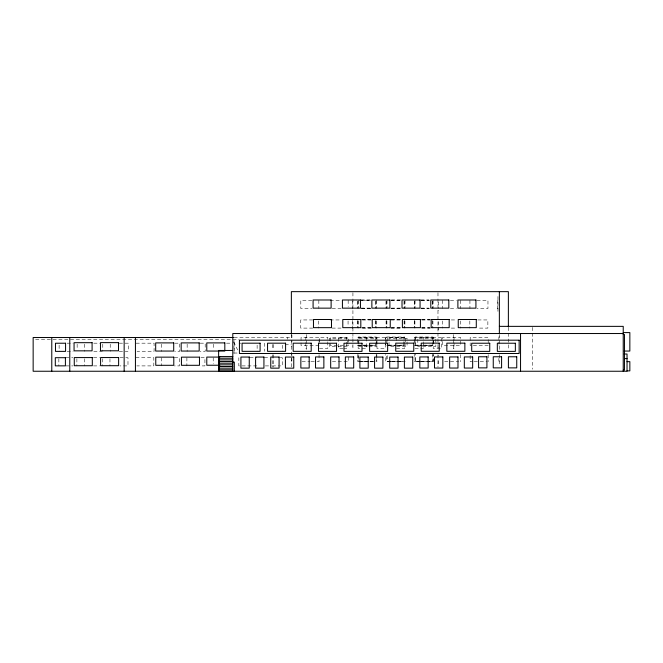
<?xml version="1.0" encoding="UTF-8"?>
<svg xmlns="http://www.w3.org/2000/svg" width="663" height="663" viewBox="0 0 663 663"><rect width="100%" height="100%" fill="white"/><g stroke="black" fill="none" stroke-linecap="round" stroke-linejoin="round"><path stroke-width="0.5" stroke-dasharray="3.31 2.49" d="M360.97 299.933L369.987 299.933M391.435 299.933L401.446 299.933M420.823 299.933L428.837 299.933M361.6 300.198L370.617 300.198M390.996 300.198L401.007 300.198M421.461 300.198L429.467 300.198M311.825 300.339L300.803 300.339L300.803 308.494L311.825 308.494M330.141 300.339L341.155 300.339M359.603 300.339L370.617 300.339M390.996 300.339L401.016 300.339M421.013 300.339L429.027 300.339M450.376 300.339L456.393 300.339M476.946 300.339L487.96 300.339L487.96 308.494L476.946 308.494M497.946 300.629L497.457 300.629L497.457 308.784L497.946 308.784M437.978 302.121L438.467 302.121L438.467 308.237M360.97 308.096L369.987 308.096M391.435 308.096L401.446 308.096M420.823 308.096L428.837 308.096M361.6 308.361L370.617 308.361M390.996 308.361L401.007 308.361M421.461 308.361L429.467 308.361M332.138 308.494L341.155 308.494M361.6 308.494L370.617 308.494M390.996 308.494L401.016 308.494M421.013 308.494L429.027 308.494M450.376 308.494L456.393 308.494M437.978 310.276L438.467 310.276M361.865 319.549L370.882 319.549M391.327 319.549L401.347 319.549M421.726 319.549L429.74 319.549M361.7 319.815L371.719 319.815M391.095 319.815L401.115 319.815M421.56 319.815L432.574 319.815M312.721 319.947L300.704 319.947L300.704 328.102L312.721 328.102M330.033 319.947L341.055 319.947M362.504 319.947L371.52 319.947M390.897 319.947L400.908 319.947M421.917 319.947L429.931 319.947M451.279 319.947L456.285 319.947M477.841 319.947L487.86 319.947L487.86 328.102L477.841 328.102M437.978 321.737L438.467 321.737L438.467 329.892L437.978 329.892M361.865 327.704L370.882 327.704M391.327 327.704L403.353 327.704M421.726 327.704L429.74 327.704M361.7 327.97L371.719 327.97M391.095 327.97L401.115 327.97M421.56 327.97L430.577 327.97M332.039 328.102L341.055 328.102M362.504 328.102L371.52 328.102M390.897 328.102L400.908 328.102M421.917 328.102L429.931 328.102M451.279 328.102L456.285 328.102M291.364 334.989L291.911 334.989L291.911 342.058M499.363 336.887L498.866 336.887L498.866 344.022M306.381 337.326L305.834 337.326L305.834 348.423L306.381 348.423M404.703 337.326L385.742 337.268L385.742 345.423M234.031 337.517L291.364 337.517M453.509 337.591L454.056 337.591L454.056 348.697L453.509 348.697M352.434 337.865L352.923 337.865M358.874 338.246L376.907 338.246M35.595 339.241L239.177 339.241M233.964 342.895L234.453 342.895L234.453 351.05L233.964 351.05M67.129 343.177L73.145 343.177M93.756 343.177L99.765 343.177M119.241 343.177L128.249 343.177L128.249 351.332L125.249 351.332M136.056 343.177L154.081 343.177L154.081 351.332L137.059 351.332M174.701 343.177L179.706 343.177L179.706 351.332L174.701 351.332M200.176 343.177L205.19 343.177L205.19 351.332L200.176 351.332M226.497 343.177L231.503 343.177M239.103 343.177L241.1 343.177M285.107 344.445L291.364 344.445M498.866 345.042L499.363 345.042M358.211 345.158L362.213 345.158M363.216 345.158L376.236 345.158M388.667 345.158L404.695 345.158M415.055 345.158L422.066 345.158M423.069 345.158L433.088 345.158M360.357 345.423L357.357 345.423L357.357 337.268L375.382 337.268L375.382 345.423L361.36 345.423M386.744 345.423L403.775 345.423L403.775 337.268M414.201 345.423L432.235 345.423L432.235 337.268L414.201 337.268L414.201 344.404M319.077 345.556L301.052 345.556L301.052 337.401L319.077 337.401L319.077 344.536M337.392 345.556L330.381 345.556L330.381 337.401L348.406 337.401L348.406 345.556L338.395 345.556M358.84 345.556L369.855 345.556M370.857 345.556L376.866 345.556L376.866 337.401L358.84 337.401L358.874 346.401L367.89 346.401M388.236 345.556L396.25 345.556M397.245 345.556L405.259 345.556L405.259 337.401L387.233 337.401L387.233 344.536M447.616 345.556L442.611 345.556L442.611 337.401L460.636 337.401L460.636 345.556L448.619 345.556M488.2 345.556L470.175 345.556L470.175 337.401L488.2 337.401L488.2 344.536M352.434 346.02L352.923 346.02M291.364 346.094L291.911 346.094M335.453 346.401L329.445 346.401L329.445 338.246L347.47 338.246L347.47 346.401L336.456 346.401M368.893 346.401L376.907 346.401M394.046 346.401L389.04 346.401L389.04 338.246L407.065 338.246L407.065 346.401L395.049 346.401M419.812 346.401L417.806 346.401L417.806 338.246L435.84 338.246L435.84 346.401L420.814 346.401M437.978 347.346L438.467 347.346M319.458 348.39L327.795 348.39L327.795 337.285L319.458 337.285L319.458 342.332M342.928 348.39L338.296 348.39L338.296 337.285L346.641 337.285L346.641 348.39L343.857 348.39M396.366 348.423L404.703 348.423L404.695 337.003L386.67 337.003L386.67 344.138M414.972 348.423L423.309 348.423L423.309 337.326M67.129 351.332L73.145 351.332M93.756 351.332L101.77 351.332M119.241 351.332L124.246 351.332M233.824 353.031L237.934 353.031M437.978 355.36L438.467 355.36M65.861 357.747L72.872 357.747M93.491 357.747L99.5 357.747M119.97 357.747L127.984 357.747L127.984 365.901L119.97 365.901M135.791 357.747L153.816 357.747L153.816 365.901L136.793 365.901M174.435 357.747L179.441 357.747L179.441 365.901L174.435 365.901M200.914 357.747L204.925 357.747L204.925 365.901L200.914 365.901M249.852 357.747L256.863 357.747M264.313 357.747L269.319 357.747M280.341 357.747L282.339 357.747L282.339 365.901L280.341 365.901M291.364 360.465L291.853 360.465M291.364 361.086L291.853 361.086L291.853 354.349M499.363 361.219L498.866 361.219L498.866 358.161M390.648 361.335L386.645 361.335L386.645 354.199M391.651 361.335L398.662 361.335M399.665 361.335L404.67 361.335M420.044 361.335L415.038 361.335L415.038 354.199M421.046 361.335L433.063 361.335L433.063 354.199M359.379 361.6L373.402 361.6M396.781 361.6L385.767 361.6L385.767 354.465M397.783 361.6L402.797 361.6M414.226 361.6L418.237 361.6M419.231 361.6L432.259 361.6L432.259 354.465M302.03 361.733L310.044 361.733M311.038 361.733L316.052 361.733M317.055 361.733L319.052 361.733L319.052 354.597M332.362 361.733L348.39 361.733L348.39 354.597M361.824 361.733L368.835 361.733M369.838 361.733L374.844 361.733M390.217 361.733L387.209 361.733L387.209 354.597M391.22 361.733L405.234 361.733M420.234 361.733L415.229 361.733L415.229 354.597M421.237 361.733L433.254 361.733L433.254 354.597M444.591 361.733L458.614 361.733M473.158 361.733L470.15 361.733L470.15 354.597M474.153 361.733L479.167 361.733M480.169 361.733L487.181 361.733M437.978 363.515L438.467 363.515L438.467 358.418M65.861 365.901L72.872 365.901M93.491 365.901L99.5 365.901M256.863 365.901L238.829 365.901L238.829 357.747M265.316 365.901L271.324 365.901M272.327 365.901L279.338 365.901M233.683 341.959L237.661 349.94M532.29 327.381L532.29 369.208M508.372 327.381L508.372 349.824M499.363 334.517L499.363 349.956M499.363 354.705L499.363 366.183M497.946 296.485L497.946 312M488.175 354.597L488.175 361.733M469.934 300.339L469.934 308.494M469.827 320.967L469.827 328.102M460.611 354.597L460.611 361.733M460.395 300.339L460.395 308.494M460.296 320.967L460.296 328.102M453.509 334.558L453.509 338.669M453.509 339.613L453.509 349.956M442.37 300.339L442.37 308.494M442.262 320.967L442.262 328.102M437.978 292.69L437.978 297.853M437.978 298.889L437.978 331.964M437.978 333L437.978 349.542M437.978 354.705L437.978 367.111M433.03 300.339L433.03 308.494M433.088 344.138L433.088 337.003L415.055 337.003L415.055 344.138M432.848 300.952L432.848 308.096M432.931 320.967L432.931 328.102M432.74 320.569L432.74 327.704M432.475 301.226L432.475 308.361M415.005 300.339L415.005 308.494M414.905 320.967L414.905 328.102M414.972 337.326L414.972 342.365M414.814 300.952L414.814 308.096M414.715 320.569L414.715 327.704M414.549 320.834L414.549 327.97M414.45 301.226L414.45 308.361M414.226 354.465L414.226 356.503M405.018 300.339L405.018 308.494M404.919 320.967L404.919 328.102M404.455 300.952L404.455 308.096M404.355 320.569L404.355 327.704M404.115 320.834L404.115 327.97M404.016 301.226L404.016 308.361M396.366 337.326L396.366 342.365M386.993 300.339L386.993 308.494M386.885 320.967L386.885 328.102M386.421 300.952L386.421 308.096M386.322 320.569L386.322 327.704M386.09 320.834L386.09 327.97M385.99 301.226L385.99 308.361M376.849 354.597L376.849 361.733M376.625 300.339L376.625 308.494M376.526 320.967L376.526 328.102M376.236 344.138L376.236 337.003L358.211 337.003L358.144 348.423L366.482 348.423L366.482 337.326M376.211 354.199L376.211 357.258M376.211 358.277L376.211 361.335L358.186 361.335L358.186 354.199M375.996 300.952L375.996 308.096M375.888 320.569L375.888 327.704M375.722 320.834L375.722 327.97M375.623 301.226L375.623 308.361M358.816 354.597L358.816 361.733M358.6 300.339L358.6 308.494M358.501 320.967L358.501 328.102M357.962 300.952L357.962 308.096M357.863 320.569L357.863 327.704M357.697 320.834L357.697 327.97M357.597 301.226L357.597 308.361M357.374 354.465L357.374 361.6M352.923 292.69L352.923 297.853M352.923 298.889L352.923 331.964M352.923 333L352.923 349.542M352.434 300.803L352.434 308.958M352.434 320.411L352.434 328.566M348.166 300.339L348.166 306.455M348.067 320.967L348.067 326.063M318.837 300.339L318.837 308.494M318.737 320.967L318.737 328.102M306.381 334.558L306.381 349.956M291.364 334.533L291.364 367.294M287.56 337.517L287.56 339.241M282.612 345.216L282.612 351.332M273.33 344.445L273.33 349.6M273.33 354.755L273.33 367.12M272.758 344.445L272.758 349.6M272.758 354.755L272.758 367.12M264.578 343.177L264.578 351.332M257.128 345.216L257.128 351.332M233.964 340.185L233.964 353.487M213.478 344.196L213.478 349.293M213.213 357.747L213.213 363.863M187.157 344.196L187.157 351.332M186.891 357.747L186.891 365.901M161.681 344.196L161.681 351.332M161.416 357.747L161.416 365.901M110.224 344.196L110.224 351.332M109.959 358.766L109.959 365.901M102.773 344.196L102.773 351.332M102.5 358.766L102.5 365.901M84.74 344.196L84.74 351.332M84.474 358.766L84.474 365.901M77.148 344.196L77.148 349.293M76.883 358.766L76.883 365.901M59.123 345.216L59.123 351.332M58.85 358.766L58.85 365.901M385.319 337.326L376.982 337.326L376.982 348.423L385.319 348.423L385.319 337.326M441.566 337.326L433.221 337.326L433.221 348.423L441.566 348.423L441.566 337.326M433.279 337.401L415.245 337.401L415.245 345.556L433.279 345.556L433.279 337.401"/><path stroke-width="0.99" d="M499.363 326.362L623.228 326.362L623.228 371.247M623.228 332.594L629.85 332.594L629.85 351.05L624.173 351.05M623.228 333.53L232.796 333.53L232.796 371.346L219.287 371.346L219.287 356.57M623.228 334.492L624.455 334.492L624.455 370.178L623.228 370.178M233.517 337.517L33.15 337.517L33.15 371.247L627.032 371.247L627.032 354.017L624.181 354.017M232.796 350.462L218.633 350.462L218.633 371.346M218.633 356.57L232.796 356.57M219.801 357.084L206.781 357.084L206.781 365.238L219.801 365.238M219.287 358.227L232.796 358.227M624.455 358.592L627.032 358.592M219.287 359.885L232.796 359.885M219.287 361.534L232.796 361.534M627.016 361.65L629.85 361.65L629.85 370.882L627.016 370.882M232.796 362.139L234.329 362.139L234.329 371.247M219.287 363.191L232.796 363.191M219.287 364.849L232.796 364.849M219.287 366.506L232.796 366.506M219.287 368.156L232.796 368.156M219.287 369.813L232.796 369.813M520.546 333.53L520.546 371.247M508.372 326.801L508.372 291.654L291.364 291.654L291.364 334.036M499.363 291.654L499.363 333.53M135.434 337.517L135.434 371.247M124.155 337.517L124.155 371.247M69.772 337.517L69.772 371.247M51.78 337.517L51.78 371.247M331.119 299.991L313.093 299.991L313.093 308.146L331.119 308.146L331.119 299.991M360.448 299.991L342.423 299.991L342.423 308.146L360.448 308.146L360.448 299.991M389.885 299.991L371.86 299.991L371.86 308.146L389.885 308.146L389.885 299.991M420.052 299.991L402.018 299.991L402.018 308.146L420.052 308.146L420.052 299.991M448.818 299.991L430.793 299.991L430.793 308.146L448.818 308.146L448.818 299.991M475.918 299.991L457.884 299.991L457.884 308.146L475.918 308.146L475.918 299.991M331.483 319.5L313.458 319.5L313.458 327.663L331.483 327.663L331.483 319.5M360.813 319.5L342.788 319.5L342.788 327.663L360.813 327.663L360.813 319.5M390.25 319.5L372.225 319.5L372.225 327.663L390.25 327.663L390.25 319.5M420.417 319.5L402.383 319.5L402.383 327.663L420.417 327.663L420.417 319.5M449.183 319.5L431.157 319.5L431.157 327.663L449.183 327.663L449.183 319.5M476.283 319.5L458.249 319.5L458.249 327.663L476.283 327.663L476.283 319.5M519.146 340.185L239.426 340.185L239.426 353.487L519.146 353.487L519.146 340.185M92.091 342.688L74.065 342.688L74.065 350.843L92.091 350.843L92.091 342.688M118.495 342.638L100.469 342.638L100.469 350.793L118.495 350.793L118.495 342.638M173.706 342.895L155.681 342.895L155.681 351.05L173.706 351.05L173.706 342.895M199.19 342.895L181.165 342.895L181.165 351.05L199.19 351.05L199.19 342.895M224.815 342.895L206.781 342.895L206.781 351.05L224.815 351.05L224.815 342.895M413.762 343.144L395.736 343.144L395.736 351.299L413.762 351.299L413.762 343.144M439.238 343.144L421.212 343.144L421.212 351.299L439.238 351.299L439.238 343.144M464.862 343.144L446.837 343.144L446.837 351.299L464.862 351.299L464.862 343.144M65.571 343.227L55.477 343.227L55.477 351.382L65.571 351.382L65.571 343.227M260.103 343.185L242.078 343.185L242.078 351.34L260.103 351.34L260.103 343.185M285.587 343.185L267.554 343.185L267.554 351.34L285.587 351.34L285.587 343.185M311.204 343.185L293.179 343.185L293.179 351.34L311.204 351.34L311.204 343.185M336.539 343.235L318.513 343.235L318.513 351.39L336.539 351.39L336.539 343.235M362.015 343.235L343.989 343.235L343.989 351.39L362.015 351.39L362.015 343.235M387.64 343.235L369.614 343.235L369.614 351.39L387.64 351.39L387.64 343.235M489.742 343.227L471.708 343.227L471.708 351.382L489.742 351.382L489.742 343.227M515.358 343.227L497.333 343.227L497.333 351.382L515.358 351.382L515.358 343.227M486.915 356.769L478.578 356.769L478.578 367.874L486.915 367.874L486.915 356.769M501.593 356.769L493.255 356.769L493.255 367.874L501.593 367.874L501.593 356.769M516.742 356.769L508.405 356.769L508.405 367.874L516.742 367.874L516.742 356.769M309.19 356.943L300.853 356.943L300.853 368.04L309.19 368.04L309.19 356.943M323.867 356.943L315.53 356.943L315.53 368.04L323.867 368.04L323.867 356.943M339.017 356.943L330.68 356.943L330.68 368.04L339.017 368.04L339.017 356.943M353.694 356.943L345.357 356.943L345.357 368.04L353.694 368.04L353.694 356.943M428.157 356.943L419.82 356.943L419.82 368.04L428.157 368.04L428.157 356.943M442.834 356.943L434.497 356.943L434.497 368.04L442.834 368.04L442.834 356.943M457.984 356.943L449.647 356.943L449.647 368.04L457.984 368.04L457.984 356.943M472.661 356.943L464.324 356.943L464.324 368.04L472.661 368.04L472.661 356.943M249.255 357.05L240.918 357.05L240.918 368.156L249.255 368.156L249.255 357.05M263.932 357.05L255.595 357.05L255.595 368.156L263.932 368.156L263.932 357.05M279.082 357.05L270.744 357.05L270.744 368.156L279.082 368.156L279.082 357.05M293.759 357.05L285.421 357.05L285.421 368.156L293.759 368.156L293.759 357.05M368.222 357.059L359.885 357.059L359.885 368.156L368.222 368.156L368.222 357.059M382.899 357.059L374.562 357.059L374.562 368.156L382.899 368.156L382.899 357.059M398.049 357.059L389.711 357.059L389.711 368.156L398.049 368.156L398.049 357.059M412.726 357.059L404.389 357.059L404.389 368.156L412.726 368.156L412.726 357.059M173.789 357.15L155.764 357.15L155.764 365.305L173.789 365.305L173.789 357.15M199.464 357.15L181.438 357.15L181.438 365.305L199.464 365.305L199.464 357.15M92.306 357.572L74.273 357.572L74.273 365.727L92.306 365.727L92.306 357.572M118.619 357.548L100.594 357.548L100.594 365.703L118.619 365.703L118.619 357.548M65.405 357.697L55.302 357.697L55.302 365.852L65.405 365.852L65.405 357.697"/></g></svg>
